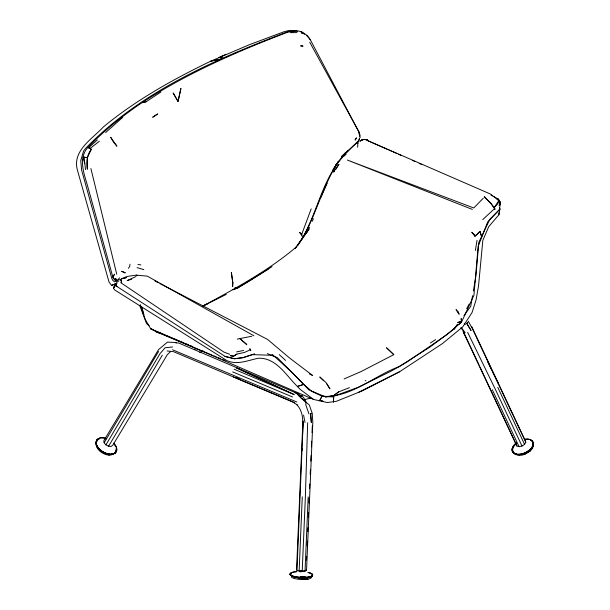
<?xml version="1.0" encoding="UTF-8"?>
<svg xmlns="http://www.w3.org/2000/svg" width="610" height="610" viewBox="0 0 610 610"><rect width="100%" height="100%" fill="white"/><g stroke="black" fill="none" stroke-linecap="round" stroke-linejoin="round"><path stroke-width="0.91" d="M296.917 393.107L303.49 397.293L305.839 401.792L305.839 404.987L308.973 413.961M359.93 135.695L360.144 134.772M302.209 450.325L302.255 448.449M302.529 436.165C302.728 425.566 304.771 413.107 296.765 404.59M115.046 445.963L115.061 445.491M307.669 422.814L305.358 497.089L302.209 571.341L299.129 571.067L296.971 570.396L296.559 569.587L302.88 421.083M357.658 147.284L357.788 143.792L358.352 142.892M303.162 421.83L296.971 570.396M299.129 571.067L302.278 496.814M299.601 571.372L303.551 571.463M300.875 571.44L300.867 571.883L299.846 571.684M301.515 570.373L301.729 571.7L300.189 571.28M302.209 571.341L305.038 571.105L308.187 496.853M306.533 560.125L306.693 556.312M307.135 545.843L307.341 541.085M307.745 531.562L307.905 527.757M308.347 517.288L308.553 512.522M308.957 503.006L309.156 498.248M305.038 571.105L306.533 570.457L312.823 421.967L312.213 413.305L309.224 404.743M309.567 488.732L309.781 483.974M310.2 474.466L310.406 469.708M310.78 461.152L311.031 455.441M311.405 446.886L311.657 441.175M312.03 432.62L312.328 425.963M232.784 282.743L231.365 272.403L232.799 282.735L232.601 286.639L232.814 282.727M513.002 451.88C517.501 457.431 526.613 453.527 530.845 449.273C534.268 448.968 532.644 438.247 533.239 444.682M116.228 450.119L116.342 448.32C116.342 460.123 97.676 452.681 96.388 444.652L96.349 445.208L96.51 441.274M96.258 444.286L96.212 441.937L97.333 439.665L96.067 443.333L97.341 447L100.581 450.637L105.073 453.352L109.708 454.534L111.851 454.48L115.397 452.689M129.945 264.183L129.747 266.364L128.39 268.293M532.797 442.494L533.117 445.468L533.178 444.698C531.707 450.271 526.041 453.443 520.711 454.42M500.276 204.007L500.253 202.04L499.979 206.508L499.064 205.425L500.253 202.04L498.378 199.112L491.027 195.185M475.373 250.519L477.012 240.378M523.868 453.367C520.025 455.937 511.066 454.976 512.743 448.609M533.064 445.757L533.338 444.065M472.544 295.675L470.729 306.304L463.966 315.652M473.337 291.016L475.907 276.002L478.797 242.444L489.777 219.394L499.712 209.382L499.567 207.4M140.201 304.947L145.363 319.625L150.746 328.92L313.639 399.466L327.364 402.539L336.438 401.273L362.279 390.858L399.71 371.688L442.433 343.582L462.723 326.914L472.003 312.656L476.036 300.059L478.53 285.968L482.83 240.363L488.74 226.638L498.957 214.72L499.948 209.024L499.666 207.347M254.675 353.815L242.902 357.712L234.499 358.779L225.433 356.629L117.006 286.517L115.725 285L115.961 283.772L116.861 283.086L113.422 288.225L114.787 290.009L226.958 360.64C237.473 365.283 248.102 360.274 258.518 358.207C276.521 357.78 286.037 375.44 297.39 386.443L303.711 384.392L311.923 391.429L322.004 396.225L319.541 400.793L322.019 396.225L324.916 396.355M523.876 453.573C526.613 452.91 532.004 448.754 532.217 447.526M533.209 444.56L532.774 446.276L530.265 449.753M120.788 279.555L115.45 280.379L113.62 278.739L112.774 276.833L87.642 186.195C84.233 174.155 78.088 158.882 87.444 147.948C103.242 131.432 121.047 116.983 139.911 104.112L142.054 102.678L146.156 101.748L160.91 91.988M82.297 160.155L83.418 159.088L84.058 157.227L87.367 157.662L91.325 149.358L90.31 148.291L88.503 147.818L97.356 139.934M359.892 137.738L360.236 136.739M532.355 447.229L533.315 444.454M499.758 204.884L500.375 203.153L498.378 199.112L496.563 198.639M301.798 234.095L299.647 232.395L302.163 236.322L301.798 234.095L311.199 208.864M291.527 573.476L290.413 574.368L290.772 575.276L290.368 574.422L290.444 575.093C295.819 578.837 303.65 578.181 309.583 577.35L312.511 575.611L312.084 576.267M479.727 231.937L479.902 231.518L481.786 237.008L479.925 231.464L474.954 236.276L471.766 232.219L474.039 234.461L474.954 236.276L479.879 231.564M320.952 197.289L327.143 183.274M312.228 221.293L313.372 218.723M458.689 324.528L461.579 322.034L473.947 295.217L478.149 246.303L487.626 222.055L499.948 209.024M514.962 445.094L515.297 444.362M333.678 172.272L334.867 169.732L333.96 171.296M513.445 447.138L512.301 449.532L512.469 450.302M358.024 141.497L359.442 138.539L359.381 139.545L358.024 141.497L341.394 156.709L348.013 150.51M306.502 232.982L309.476 227.095M335.485 169.473L338.969 164.319M335.515 169.595L338.763 164.433M334.028 171.349L334.867 169.732M96.349 442.006L97.752 439.68L96.982 440.267M114.977 452.978L116.037 450.958L114.977 452.978L112.82 454.206C107.04 455.167 101.794 452.323 98.324 447.885M331.931 171.967C318.389 195.352 313.273 222.886 297.84 245.235L297.733 245.357M332.343 171.181L334.821 166.522M312.297 575.794L311.817 576.702L312.297 575.794L311.962 574.856M466.703 308.622L469.136 304.054M115.069 453.047L116.418 450.904L116.136 451.301M357.125 143.533L358.68 140.742C348.859 150.441 338.253 159.942 331.954 172.676C321.363 192.806 315.027 214.956 304.344 234.964M290.207 574.605L291.397 573.453L290.177 574.094L290.444 575.253C296.506 578.669 304.947 579.004 311.756 576.435M115.725 285L117.09 282.575M513.574 447.138L514.032 446.329M162.306 355.165L108.595 446.261L105.949 444.865L104.15 442.776L103.814 440.717L158.562 349.583L167.437 342.126L176.557 342.523M463.249 331.977L516.922 446.024L519.087 446.688L522.007 446.055L524.569 444.354L525.797 442.25L525.218 440.534L471.774 326.701M301.981 238.967L303.871 235.765M104.15 442.776L158.531 351.512M105.949 444.865L160.011 353.647L165.096 347.761L172.6 346.976M332.755 170.922L338.634 161.246L335.797 164.997M113.422 288.225L116.632 283.208L113.62 287.478L114.985 285.983M333.182 169.611L338.634 161.246M295.065 248.522L307.051 231.548M112.774 276.833L114.588 274.264L112.774 276.833L114.787 279.784L117.402 280.417M296.483 246.89L309.377 228.88M457.736 324.253L454.511 328.714L429.943 347.052L399.1 366.648L391.307 371.04L358.062 387.38L332.122 396.79L325.252 396.79L308.889 389.859L292.853 373.236L273.303 355.333L271.961 354.761L273.646 356.347M457.126 324.871L453.84 329.217L457.18 324.962M466.825 323.506L467.794 322.263L466.78 323.452L471.019 330.414L466.78 323.452M335.774 165.043L345.527 152.538M294.988 248.689L296.399 246.898C268.377 270.733 235.712 288.248 203.519 305.717M520.299 454.511L516.99 454.526L520.322 454.45M118.088 279.487L119.651 277.832M311.108 576.854C309.293 577.807 302.293 578.257 298.687 577.746M483.318 198.174L473.764 207.979L347.372 160.064L472.353 209.436M360.418 140.681L363.888 139.454L362.073 139.789L359.847 141.253C361.928 139.37 365.077 138.851 367.624 140.048L367.228 140.437L490.501 194.071L492.728 195.68M170.48 351.665L167.376 354.616L112.919 445.003L111.165 446.467L108.595 446.261L108.45 445.651L108.473 446.2M344.215 156L346.068 154.277M482.716 219.615L494.74 208.483L491.119 203.763L484.317 196.694L491.5 204.114L495 209.375L494.74 208.483M312.511 575.611L311.268 576.755L312.32 575.848L312.251 574.597L312.457 575.611M125.141 272.8L121.779 271.351L125.141 272.8L123.456 272.434M105.606 132.576L122.74 117.326M461.579 322.049L446.65 334.86L407.205 361.852L399.1 366.648C373.838 375.806 350.597 398.254 322.255 396.279L322.019 396.225M90.31 148.291L99.377 141.276M532.957 444.82A10.164 5.841 -25.2 0 1 530.326 450.912L524.44 454.473A10.164 5.841 -25.2 0 1 514.71 453.474M338.603 391.91L332.122 396.79L338.603 391.91L349.477 387.663M529.755 450.218L525.614 452.681M526.163 452.704L528.405 451.362M97.31 439.917L99.56 438.438M115.458 283.909L111.538 285.404L109.015 281.95L77.584 170.716C71.614 150.96 92.11 139.133 103.433 126.895C136.007 99.987 173.11 79.315 211.052 61.038L249.62 44.599L284.268 31.659L288.957 30.5L290.596 30.874M530.845 449.273L530.342 449.783M430.393 342.98L435.593 339.617M272.06 266.616L250.71 280.242L237.869 287.836L233.005 289.742L237.725 287.92L234.637 288.149L237.869 287.836L268.446 268.918M236.886 354.09L233.569 356.187L230.191 355.66L233.538 356.187L236.886 354.09L244.381 352.466L250.504 349.721L250.809 350.361L249.78 348.729L250.504 349.721M512.751 451.751L514.222 453.504M524.44 454.473L530.326 450.912M365.924 380.503L365.192 380.846M393.793 354.646L386.641 347.86L393.793 354.646L361.135 371.528L344.078 378.947M523.731 453.741L527.337 451.88M203.526 305.762L226.287 294.378M358.284 392.466L399.71 371.688M114.634 453.283L112.774 454.153L109.785 454.404L106.803 453.901M136.038 276.521L127.177 280.592L131.707 279.182M126.3 276.681L121.527 278.854L126.605 277.55L121.138 278.877M199.714 352.427L203.145 350.887M202.55 306.067L207.667 303.795M219.859 57.005L225.959 54.313M111.538 285.404L115.328 283.818M290.177 574.094L290.581 573.949M308.95 577.449L311.138 576.732M298.244 577.708C285.617 575.863 306.563 578.905 305.686 577.167M115.839 284.245L114.2 284.733L115.892 284.367M126.964 276.483L136.198 275.14L147.3 276.139L253.92 335.813M108.778 455.098L113.544 453.733L111.531 454.846L108.778 455.098A10.164 6.069 31 0 1 96.288 443.577M98.713 438.986L99.567 438.75M111.851 454.48L113.674 453.97M118.805 281.164L114.421 281.767L112.606 280.135L111.752 278.229L81.626 170.159L80.749 160.506L83.616 150.96L85.85 148.146C140.674 91.393 214.842 59.597 287.257 31.865L292.8 30.843M304.329 399.634L310.276 398.193M194.887 349.095L196.55 348.706M146.156 101.748L142.069 102.663L144.623 100.978C189.504 72.171 238.67 50.874 288.385 31.933C296.635 28.334 305.923 32.246 310.337 39.78L358.954 132.05L359.671 136.152L358.954 132.05M309.026 577.472L309.583 577.35M304.497 577.967L306.921 577.8M236.619 351.901L243.657 350.43M251.739 336.262L237.252 339.099M518.98 454.656L521.26 454.404M211.052 61.038L220.332 59.414L211.083 61.023M300.73 395.798L302.507 395.486M311.359 577.556A10.164 2.608 2.4 0 1 308.286 579.035L301.927 579.5A10.164 2.608 2.4 0 1 291.389 577.098M308.393 577.556L302.049 577.937M109.708 454.534L113.041 454.16M179.645 341.066L150.746 328.92L151.158 328.653L157.388 332.481L159.164 332.29M305.724 577.251L299.258 577.83L294.775 577.144M295.095 31.468L289.11 31.972L294.111 30.607L297.497 31.522M302.88 571.051L304.443 570.922M301.897 577.983L305.877 577.67M301.927 579.5L308.286 579.035M309.979 573.652L310.681 573.621M296.856 577.54L298.206 577.495M516.99 454.526L520.162 454.435M175.886 342.995L178.593 342.972L298.778 394.068M290.642 32.627L297.062 32.62M105.019 438.826L106.087 438.857M137.921 264.45L140.872 264.923M273.303 355.333L252.365 354.631L243.016 357.628L234.507 358.71L224.93 356.324M299.54 570.891L301.241 571.036M167.094 350.971L173.56 351.68L294.706 402.829L294.081 402.508M300.44 576.976L305.755 577.861L304.398 576.74M300.356 576.885L305.755 577.861L304.146 576.854M291.283 575.932L292.686 576.564M363.842 139.431L367.624 140.048M301.241 576.831L305.755 577.861L303.292 576.74M157.388 332.481L161.871 333.693M105.073 453.352L106.506 453.741M136.198 275.14L137.38 275.468M137.052 267.63L143.807 269.605M303.086 577.037L305.755 577.861L303.178 576.763M294.958 392.817L296.178 393.214M292.205 576.313L294.066 576.938M229.65 354.257L223.878 352.069L120.681 282.621M267.294 353.609L277.375 357.681L303.711 384.392L297.398 386.45L300.044 389.294L313.639 399.466M155.893 331.68L211.983 355.058M213.736 355.79L216.367 356.888M218.121 357.62L220.744 358.71M222.498 359.442L225.128 360.54M320.662 400.366L323.292 401.456L320.662 400.351M232.593 371.879L292.548 396.957M233.394 376.972L292.846 401.876L297.642 405.231M181.399 341.806L184.029 342.911M185.775 343.643L188.406 344.749M190.16 345.489L192.783 346.594M172.47 349.743L296.879 402.013M514.505 453.558L516.312 454.32M234.171 369.202L294.05 394.533L236.428 367.845L294.05 394.533M368.089 140.819L387.137 149.244M388.867 150.007L391.467 151.158M393.198 151.921L396.66 153.453M398.391 154.223L400.991 155.367M412.246 160.346L414.846 161.498M419.169 163.411L421.769 164.555M102.922 452.254L106.399 453.802L102.976 452.17M365.901 139.461L367.632 140.292M309.316 373.907L312.686 375.531L289.704 358.093L267.508 339.389L159.972 283.612M292.007 576.084L290.444 575.253L290.345 574.361M154.932 280.996L158.287 282.743M88.503 147.818L91.309 149.343C86.841 154.864 86.17 162.451 87.337 169.229L87.367 157.662L84.066 157.197L83.112 157.418L84.058 157.227L85.514 169.588M299.22 395.76L301.485 397.087M304.436 576.641L305.976 577.594M531.348 440.771L530.814 440.412L532.194 441.35M513.605 453.016L514.985 453.954M473.596 234.133L474.039 234.461M308.591 404.422L300.738 397.85L296.292 393.168M99.918 449.944L102.122 451.69M149.145 325.687L146.522 323.529L139.728 305.45M98.751 448.884L100.581 450.637M493.627 196.336L498.263 200.324M301.889 398.223L305.839 401.792M279.212 354.578L285.625 360.434M302.743 32.948L301.409 31.697L304.459 34.381M457.904 311.763L459.17 314.226L456.028 309.628L458.224 312.061M323.666 380.77L319.762 376.95L325.984 382.531L329.964 388.883L326.922 383.949M99.88 449.837L97.341 447L96.311 444.499M464.233 323.384L465.384 324.68M306.586 35.22L310.337 39.787M461.434 327.715L465.163 332.732M115.679 284.74L117.006 286.517M460.908 327.639L462.792 330.323M468.289 321.234L472.231 328.348L525.797 442.25M309.72 42.204L358.924 131.874M479.178 365.23L463.203 331.215L464.515 333.7M463.234 331.207L464.523 333.739M306.128 569.641L306.533 570.457M487.512 361.532L491.713 370.003M492.552 371.704L498.439 383.568M467.672 332.397L495.228 389.081L522.007 446.055M497.791 387.388L524.569 444.354M492.308 389.721L519.087 446.688M479.978 366.93L516.922 446.024M140.292 304.954L143.037 311.618M83.418 159.088L84.79 163.274M141.65 306.975L142.961 311.397M143.228 312.282L143.945 314.714M116.746 274.241L90.898 168.543M96.067 443.333L96.456 445.17M303.566 415.09L305.046 422.494M512.591 449.806L512.736 451.37M512.568 449.684L512.69 451.057M498.782 212.745L498.957 214.72M308.065 572.416A11.369 2.913 2.4 0 1 309.217 576.923A11.369 2.913 2.4 0 1 291.915 575.749A11.369 2.913 2.4 0 1 296.78 571.654M308.058 572.378A11.354 2.913 2.4 0 1 309.209 576.877A11.354 2.913 2.4 0 1 291.931 575.703A11.354 2.913 2.4 0 1 296.788 571.616M333.662 396.599L333.487 402.028L333.662 396.599M180.888 88.534L178.044 101.489L173.164 92.941L178.013 101.504L180.888 88.534M498.942 200.454L497.844 203.679L494.138 207.652L498.942 200.454M115.374 278.77L114.787 279.784L115.473 278.861L116.662 279.464L115.374 278.77M356.385 137.951L355.165 139.995L356.385 137.951M461.152 318.633L461.495 321.356L457.698 322.545L461.495 321.378L461.152 318.633M154.948 115.664L152.66 117.273L157.731 113.925L154.948 115.664M300.768 45.925L302.888 46.04L300.768 45.925M311.725 413.397L310.604 413.702L311.336 422.6L310.604 413.702L311.725 413.397M332.015 396.119L325.252 396.79L332.023 396.134M223.016 58.217L218.738 57.5L223.016 58.217M239.013 378.818L236.352 377.796L239.013 378.825M245.815 343.621L239.982 338.664L246.844 344.787L245.815 343.621M116.846 146.103L113.399 141.924L110.669 137.25L116.846 146.103M302.285 33.588L300.951 31.545L302.285 33.588M121.619 282.323L120.826 279.738L121.619 282.323M111.813 454.267A11.369 6.786 31 0 0 113.612 443.127A11.354 6.779 31 0 1 111.821 454.221A11.369 6.786 31 0 1 96.51 444.72A11.354 6.779 31 0 1 106.254 438.506A11.369 6.786 31 0 0 96.51 444.72A11.354 6.779 31 0 0 111.821 454.221M532.103 447.214A11.369 6.527 -25.2 0 0 525.362 439.2A11.354 6.519 -25.2 0 1 532.072 447.176A11.354 6.519 -25.2 0 1 515.656 453.977A11.354 6.519 -25.2 0 1 516.495 442.837A11.369 6.527 -25.2 0 0 515.663 454.023A11.369 6.527 -25.2 0 0 532.103 447.214"/></g></svg>
